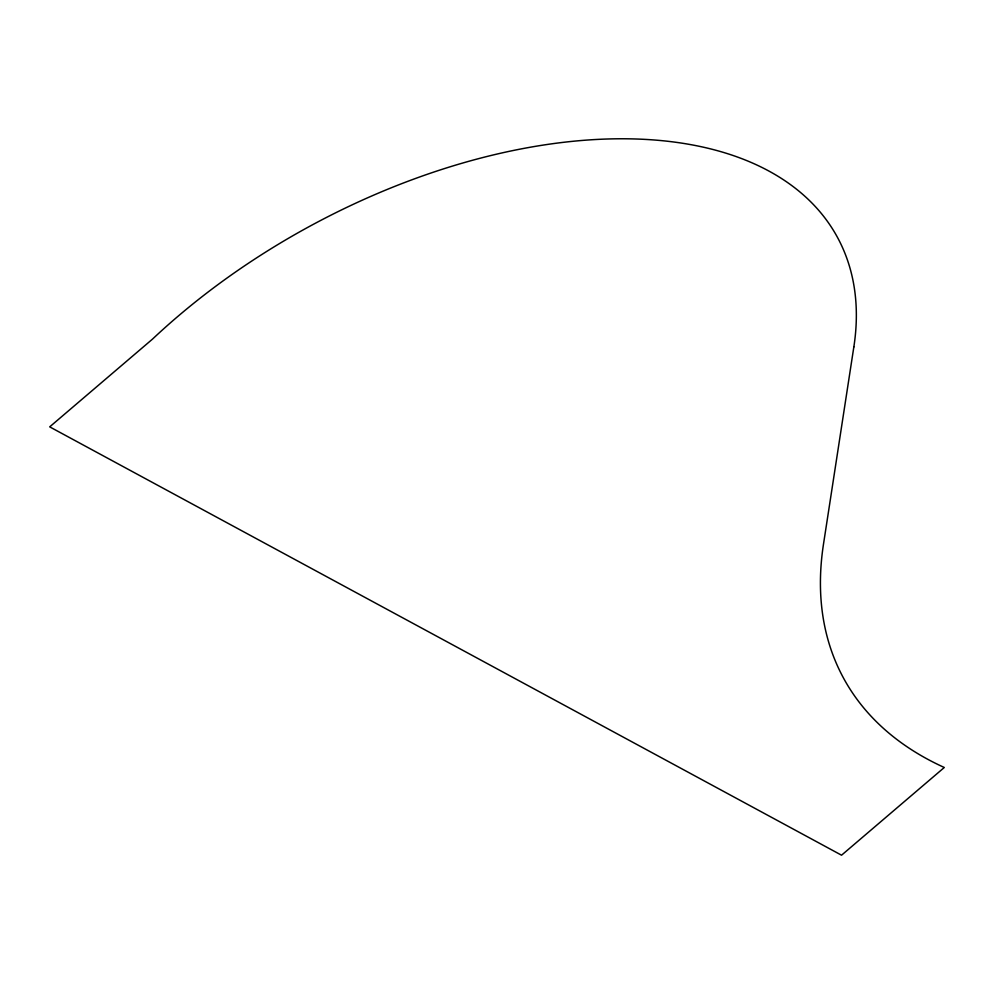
<?xml version="1.0" encoding="UTF-8"?>
<svg xmlns="http://www.w3.org/2000/svg" width="994" height="994" viewBox="0 0 994 994"><rect width="100%" height="100%" fill="white"/><g stroke="black" fill="none" stroke-linecap="round" stroke-linejoin="round"><path stroke-width="1.49" d="M853.846 346.931L823.479 544.227A559.622 319.385 -28.5 0 0 944.3 767.48L841.545 855.2L49.7 426.861L152.455 339.153A458.259 261.534 -28.5 0 1 626.854 138.8A458.259 261.534 -28.5 0 1 853.846 346.931"/></g></svg>
